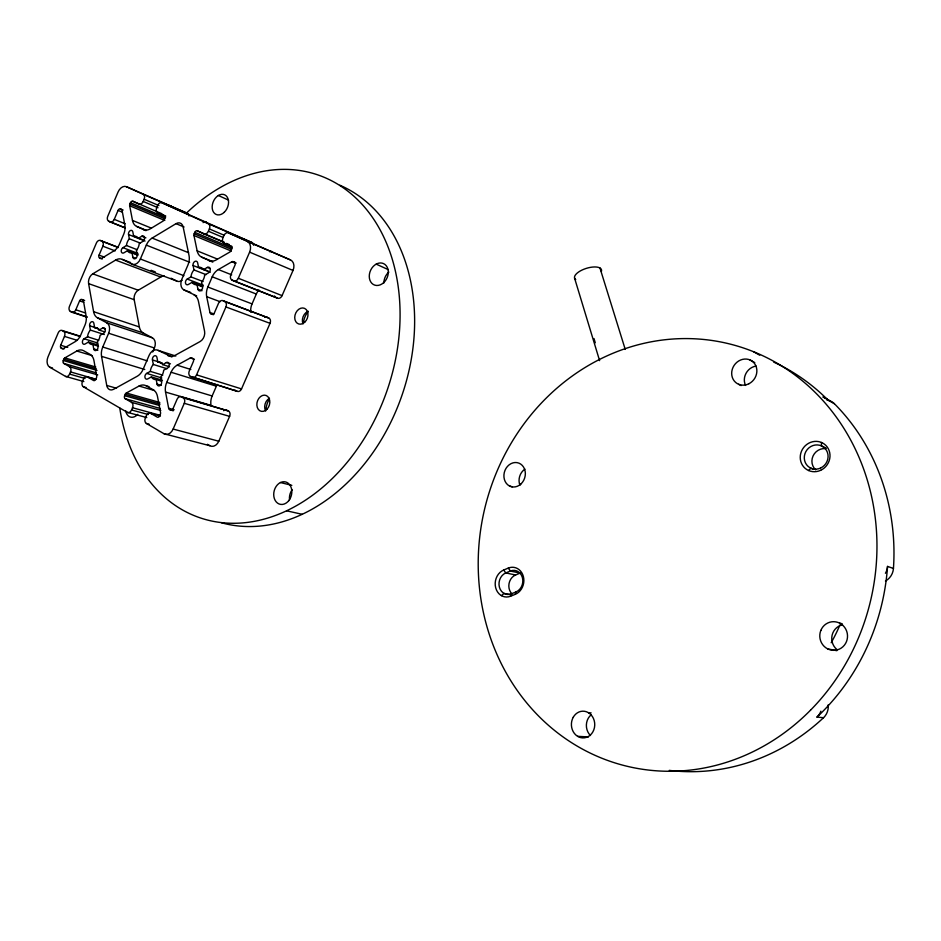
<?xml version="1.0" encoding="UTF-8"?>
<svg xmlns="http://www.w3.org/2000/svg" width="941" height="941" viewBox="0 0 941 941"><rect width="100%" height="100%" fill="white"/><g stroke="black" fill="none" stroke-linecap="round" stroke-linejoin="round"><path stroke-width="1.41" d="M821.54 442.482L821.317 445.822L826.292 448.257M515.256 594.324L515.962 591.96A11.186 9.586 -79.9 0 0 522.431 577.692A11.186 9.586 -79.9 0 0 510.387 571.022L508.281 568.105L503.682 570.023A13.974 11.951 -80 0 0 495.695 587.819A13.974 11.951 -80 0 0 510.634 596.206L515.256 594.324A13.997 11.998 -79.9 0 0 523.361 576.457A13.997 11.998 -79.9 0 0 508.281 568.105M510.634 596.206L511.339 593.842L515.962 591.96M118.272 247.365L100.487 240.508A4.07 2.776 -69.8 0 0 96.405 243.013L69.469 306.366A4.046 2.764 -71.6 0 0 70.34 311.389L71.763 312.165A4.058 2.764 -71.6 0 0 75.798 309.777L79.585 300.885A2.294 1.564 -71.4 0 1 81.867 299.52L82.761 300.003A2.294 1.576 -71.4 0 1 83.49 301.144L86.113 316.07A12.28 8.41 -71.9 0 1 84.913 325.257L80.808 334.902A12.28 8.398 -72.2 0 1 75.221 341.654L63.306 348.558A2.294 1.564 -72.7 0 1 62.071 348.629L61.189 348.123A2.294 1.564 -72.7 0 1 60.706 345.253L64.47 336.396A4.046 2.752 -72.4 0 0 63.612 331.326L62.2 330.538A4.046 2.752 -72.4 0 0 58.201 332.891L47.991 356.91A8.163 5.552 -73.1 0 0 49.685 367.166L65.517 376.388L83.843 381.575M188.976 215.959A3.987 2.823 -68 0 0 187.53 213.395L126.447 186.706A8.234 5.634 -68.3 0 0 118.107 191.94L107.768 216.277A4.07 2.776 -69 0 0 108.686 221.206L110.156 221.911A4.07 2.788 -69 0 0 114.261 219.359L118.084 210.396A2.305 1.576 -68.8 0 1 120.413 208.949L121.33 209.373A2.305 1.576 -68.8 0 1 122.083 210.466L124.871 225.111A12.339 8.469 -69.3 0 1 123.694 234.25L119.554 243.978A12.327 8.469 -69.6 0 1 113.873 250.918L101.734 258.281A2.305 1.576 -70.1 0 1 100.464 258.399L99.558 257.952A2.305 1.576 -70.1 0 1 99.052 255.129L102.851 246.201A4.07 2.776 -69.8 0 0 101.934 241.225L100.487 240.508M97.746 374.918L69.622 366.755L63.753 363.379A2.305 1.576 -73 0 1 63.27 360.485L63.847 359.144A2.305 1.576 -73 0 1 64.882 357.886L76.833 351.017A12.374 8.528 -73 0 1 83.549 350.687L90.007 354.31A12.421 8.598 -73 0 1 93.971 360.662L96.676 376.059A2.341 1.635 -73.3 0 1 96.453 377.811L95.864 379.176A2.341 1.635 -73.3 0 1 93.524 380.493L87.478 377.023A4.129 2.87 -73.4 0 0 83.361 379.341L82.42 381.528A4.129 2.87 -73.5 0 0 83.326 386.751L127.223 412.311L146.784 417.581M145.984 230.651L136.574 226.381A12.468 8.634 -68.6 0 1 132.493 220.429L129.67 205.761A2.317 1.6 -68.5 0 1 129.882 204.056L130.47 202.691A2.317 1.6 -68.4 0 1 132.822 201.233L161.899 213.748M65.517 376.388A4.082 2.811 -73.3 0 0 69.575 374.083L70.504 371.918A4.093 2.811 -73.3 0 0 69.622 366.755M132.822 201.233L138.986 204.056A4.129 2.847 -68.2 0 0 143.197 201.445L144.138 199.245A4.129 2.847 -68.2 0 0 143.15 194.269L126.447 186.706M175.814 356.051L157.97 350.323A8.575 6.14 -72.3 0 0 149.172 355.228L143.114 369.319A12.727 9.022 -72.6 0 1 137.221 376.259L113.52 389.339A7.763 5.458 -73.3 0 1 106.745 385.457L101.557 356.357A12.551 8.775 -72.5 0 1 102.757 347.029L108.65 333.243A8.328 5.787 -71.9 0 0 106.768 322.822L97.546 317.882A12.398 8.575 -71.3 0 1 93.594 311.683L88.607 283.641A7.563 5.187 -70.7 0 1 92.771 273.843L115.59 260.092A12.421 8.598 -70.3 0 1 122.459 259.469L130.658 262.563M122.459 259.469L131.846 264.115A8.363 5.822 -69.7 0 0 140.374 259.01L146.314 245.119A12.609 8.845 -69.3 0 1 152.124 238.073L176.049 223.652L184.083 227.028M160.782 410.464L131.517 402.336L125.2 398.713A2.388 1.694 -73.6 0 1 124.647 395.679L125.247 394.291A2.388 1.694 -73.6 0 1 126.341 393.009L139.045 386.045A12.833 9.175 -73.5 0 1 146.22 385.834L148.996 386.633M212.807 262.139L201.586 257.116A12.939 9.292 -68.5 0 1 197.151 250.847L193.964 235.521A2.4 1.717 -68.4 0 1 194.187 233.744L194.787 232.333A2.4 1.717 -68.3 0 1 197.292 230.839L223.958 242.06M152.689 351.981L154.406 347.982A8.057 5.74 -72 0 0 152.454 337.854L143.303 332.985L97.546 317.882M127.223 412.311A4.235 3.011 -73.9 0 0 131.54 409.982L132.505 407.735A4.235 3.011 -73.9 0 0 131.517 402.336M197.292 230.839L203.915 233.886A4.282 3.058 -68.1 0 0 208.396 231.227L209.373 228.945A4.282 3.058 -68 0 0 208.279 223.746L161.934 202.774A4.164 2.905 -68.1 0 0 157.653 205.397L156.712 207.62A4.164 2.905 -68.2 0 0 157.712 212.666L164.04 215.571A2.364 1.659 -68.4 0 1 164.616 218.43L164.028 219.818A2.364 1.647 -68.4 0 1 162.934 221.147L150.301 228.816A12.515 8.704 -68.6 0 1 143.279 229.545M173.226 410.829L169.474 409.488A2.435 1.776 -73.6 0 1 168.651 408.218L165.545 392.079A13.021 9.445 -73 0 1 166.733 382.364L171.086 372.248A13.021 9.457 -72.6 0 1 177.143 365.179L190.353 357.945A2.447 1.776 -72 0 1 191.752 357.886L192.764 358.427A2.447 1.776 -72 0 1 193.387 361.509L189.294 370.966A4.34 3.164 -72.4 0 0 190.388 376.435L237.085 391.244A4.199 3.141 -72.4 0 0 241.531 388.904L270.032 323.339A4.211 3.152 -69.9 0 0 268.867 318.082L223.111 300.708A4.352 3.188 -70 0 0 218.524 303.296L214.419 312.8A2.447 1.788 -70.3 0 1 211.843 314.247L210.808 313.729A2.447 1.788 -70.3 0 1 209.961 312.506L206.679 296.674A13.08 9.528 -69.7 0 1 207.832 287.017L212.219 276.807A13.08 9.528 -69.3 0 1 218.371 269.549L231.851 261.786A2.458 1.788 -68.7 0 1 233.286 261.669L235.932 262.751M160.441 416.04L150.713 413.37A4.282 3.082 -74.1 0 0 146.326 415.722L145.349 417.98A4.282 3.082 -74.2 0 0 146.373 423.45L164.11 433.789A8.728 6.34 -74.2 0 0 173.132 429.061L184.271 403.313A4.34 3.164 -73.4 0 0 183.177 397.784L181.554 396.89A4.34 3.152 -73.4 0 0 177.061 399.29L172.991 408.712A2.447 1.776 -73.7 0 1 170.474 410.053M192.023 377.329A4.34 3.176 -72.4 0 0 196.563 374.871L225.922 306.942A4.364 3.188 -70 0 0 224.77 301.532L223.111 300.708M233.286 261.669L234.333 262.151A2.458 1.8 -68.7 0 1 234.979 265.174L230.863 274.713A4.364 3.188 -69 0 0 232.015 280.089L233.697 280.889A4.364 3.199 -69 0 0 238.32 278.254L249.612 252.153A8.81 6.434 -68.1 0 0 247.224 241.378L228.487 232.898A4.329 3.129 -68 0 0 223.923 235.568L222.935 237.873A4.329 3.129 -68.1 0 0 224.064 243.143L230.886 246.271A2.447 1.776 -68.3 0 1 231.533 249.271L230.91 250.706A2.447 1.776 -68.3 0 1 229.757 252.082L216.312 259.869A12.986 9.363 -68.5 0 1 208.796 260.528M165.545 392.079L211.055 405.371A12.574 9.339 -73.1 0 1 212.148 395.961L216.383 386.198A12.586 9.351 -72.7 0 1 217.265 384.457M250.824 312.365A12.633 9.422 -69.6 0 1 252.059 303.896L256.328 294.039A12.645 9.422 -69.2 0 1 258.881 289.934M164.11 433.789L209.925 445.74A8.434 6.269 -74.4 0 0 218.806 441.223L229.604 416.357A4.187 3.129 -73.5 0 0 228.498 411.005L181.554 396.89M233.697 280.889L277.524 298.156A4.223 3.164 -68.9 0 0 282.065 295.639L293.016 270.455A8.504 6.364 -67.9 0 0 290.604 259.998L228.487 232.898M808.566 470.524L810.966 468.218L813.483 469.347M501.471 595.665L504.023 593.418L511.034 594.759M138.339 254.905L127.447 250.706L123.918 252.823A2.988 2.07 -69.7 0 1 121.283 251.541A2.988 2.07 -69.7 0 1 122.942 247.659L126.459 245.519A8.74 6.058 -69.4 0 1 129.34 238.779L128.529 234.544A2.988 2.07 -69.2 0 1 130.187 230.663A2.988 2.07 -69.2 0 1 132.834 231.921L133.646 236.156A8.74 6.058 -69.4 0 1 138.256 238.367L141.82 236.215L145.89 237.838M143.303 332.985A11.998 8.516 -71.3 0 1 139.35 326.95L134.198 299.697A7.316 5.152 -70.7 0 1 138.256 290.216L160.735 277.054A12.021 8.54 -70.2 0 1 164.24 275.889M98.229 345.088L88.466 342.054L85.008 344.041A2.976 2.047 -72.4 0 1 82.455 342.618A2.976 2.047 -72.4 0 1 84.09 338.772L87.537 336.772A8.692 6.011 -72.2 0 1 90.395 330.079L89.63 325.774A2.976 2.058 -71.9 0 1 91.277 321.916A2.976 2.058 -71.9 0 1 93.853 323.316L94.618 327.633A8.692 6.011 -72.2 0 1 99.111 330.068L104.674 331.867M99.111 330.068L102.604 328.056L105.38 328.95M202.844 286.417L192.082 282.324L188.329 284.488A3.105 2.223 -69.8 0 1 185.506 283.1A3.105 2.223 -69.8 0 1 187.235 279.077L190.976 276.913A9.057 6.528 -69.5 0 1 193.975 269.926L193.07 265.503A3.105 2.223 -69.2 0 1 194.799 261.48A3.105 2.223 -69.2 0 1 197.645 262.833L198.563 267.268A9.057 6.528 -69.5 0 1 203.527 269.644L207.314 267.444L209.996 268.514M162.44 380.223L151.383 376.918L147.713 378.929A3.082 2.2 -72.9 0 1 144.961 377.4A3.082 2.2 -72.9 0 1 146.678 373.412L150.337 371.389A9.022 6.469 -72.6 0 1 153.312 364.473L152.454 359.956A3.094 2.211 -72.3 0 1 154.171 355.969A3.094 2.211 -72.3 0 1 156.947 357.462L157.806 361.979A9.022 6.469 -72.6 0 1 162.64 364.614L169.521 366.755M162.64 364.614L166.357 362.567L170.474 363.861M512.116 594.03A11.057 9.504 -80.2 0 1 509.034 583.62A11.057 9.504 -80.2 0 1 515.574 574.998L520.138 573.116A11.08 9.539 -80.1 0 1 520.808 572.869M577.621 736.332L588.478 736.932M588.431 712.69L591.124 712.913M885.446 581.056A15.421 15.232 -67.1 0 0 893.444 568.47L887.539 566.411A213.807 196.246 -77 0 1 817 717.077L823.528 717.724A15.621 14.75 74.1 0 0 828.209 704.809M827.586 648.843L836.831 650.69M515.574 574.998L505.788 572.928L503.682 570.023M520.138 573.116L510.387 571.022L505.788 572.928A11.163 9.551 -80 0 0 499.4 587.149A11.163 9.551 -80 0 0 511.339 593.842M286.57 510.798L302.237 514.315M839.607 623.118L842.195 623.742M280.465 482.545L291.828 485.344M173.132 429.061L218.806 441.223M146.373 423.45L149.16 424.191M131.54 409.982L148.278 414.534M132.505 407.735L160.393 415.369M83.326 386.751L86.137 387.539M125.2 398.713L160.088 408.441M124.647 395.679L159.523 405.477M168.651 408.218L174.179 409.77M169.474 409.488L172.238 410.264M125.247 394.291L160.111 404.124M126.341 393.009L159.794 402.477M49.685 367.166L52.508 367.978M69.575 374.083L85.055 378.505M106.745 385.457L116.531 388.245M184.271 403.313L229.604 416.357M70.504 371.918L95.829 379.176M87.478 377.023L95.9 379.435M183.177 397.784L228.498 411.005M63.753 363.379L96.111 372.812M139.045 386.045L154.3 390.491M63.27 360.485L97.017 370.389M64.882 357.886L95.794 367.025M63.847 359.144L96.182 368.66M151.383 376.918A9.022 6.469 -72.6 0 0 156.206 379.576L157.065 384.128L161.217 385.363M509.528 486.003L512.28 486.815M166.733 382.364L212.148 395.961M156.206 379.576L161.723 381.234M76.833 351.017L92.23 355.674M146.678 373.412L161.876 378M61.189 348.123L64 348.97M101.557 356.357L144.761 369.495M150.337 371.389L162.758 375.165M60.706 345.253L67.728 347.382M171.086 372.248L216.383 386.198M88.466 342.054A8.692 6.011 -72.2 0 0 92.947 344.524L93.712 348.888L97.899 350.17M153.312 364.473L167.098 368.731M190.388 376.435L237.085 391.244M102.757 347.029L147.278 360.874M92.947 344.524L98.523 346.264M64.47 336.396L77.08 340.301M62.2 330.538L80.397 336.243M63.612 331.326L80.408 336.584M152.454 359.956L162.099 362.967M84.09 338.772L98.04 343.136M157.806 361.979L161.934 363.273M196.563 374.871L241.531 388.904M87.537 336.772L98.687 340.277M177.143 365.179L190.823 369.484M90.395 330.079L104.31 334.537M157.97 350.323L171.956 356.945M94.618 327.633L98.793 328.974M108.65 333.243L154.406 347.982M190.353 357.945L194.434 359.262M89.63 325.774L97.982 328.468M71.763 312.165L87.09 317.199M106.768 322.822L152.454 337.854M70.34 311.389L87.054 316.882M75.798 309.777L85.537 313M93.594 311.683L139.35 326.95M81.867 299.52L84.643 300.461M79.585 300.885L83.749 302.296M88.607 283.641L134.198 299.697M92.771 273.843L138.256 290.216M209.961 312.506L213.995 313.965M210.808 313.729L213.501 314.706M99.558 257.952L102.31 258.975M176.049 223.652A7.822 5.528 -68.5 0 1 183.154 226.934L189.047 255.611A12.798 9.104 -69.3 0 1 187.894 265.115L181.789 279.324A8.61 6.175 -69.8 0 0 183.942 289.934L190.694 292.451M183.942 289.934L196.681 295.921M225.922 306.942L270.032 323.339M99.052 255.129L104.533 257.187M206.679 296.674L220.1 301.696M192.082 282.324A9.057 6.528 -69.5 0 0 197.022 284.747L197.951 289.205L201.986 290.734M115.59 260.092L160.735 277.054M224.77 301.532L268.867 318.082M151.148 270.302L155.241 271.855M131.846 264.115L176.849 281.088A8.093 5.775 -69.6 0 0 182.119 280.289M197.022 284.747L202.409 286.782M127.447 250.706A8.74 6.058 -69.4 0 0 132.034 252.953L132.857 257.222L135.575 258.257M102.851 246.201L115.167 250.906M187.235 279.077L203.397 285.241M207.832 287.017L252.059 303.896M190.976 276.913L203.08 281.559M140.374 259.01L183.883 275.689M122.942 247.659L137.939 253.447M101.934 241.225L118.354 247.554M132.034 252.953L137.48 255.046M193.975 269.926L206.055 274.643M126.459 245.519L137.351 249.765M212.219 276.807L256.328 294.039M232.015 280.089L277.524 298.156M198.563 267.268L207.937 270.961M193.07 265.503L210.219 272.278M146.314 245.119L189.659 262.245M129.34 238.779L140.209 243.072M218.371 269.549L231.698 274.854M133.646 236.156L143.15 239.943M128.529 234.544L145.043 241.061M238.32 278.254L282.065 295.639M152.124 238.073L188.612 252.729M108.686 221.206L125.035 227.769M110.156 221.911L125.129 227.91M201.586 257.116L212.29 261.422M197.151 250.847L217.218 258.987M136.574 226.381L146.055 230.227M114.261 219.359L125.141 223.758M132.493 220.429L151.454 228.181M231.851 261.786L235.826 263.409M118.084 210.396L122.154 212.066M120.413 208.949L123.13 210.066M193.964 235.521L231.357 251.082M194.787 232.333L232.145 247.989M129.67 205.761L164.816 220.465M194.187 233.744L231.557 249.353M249.612 252.153L293.016 270.455M130.47 202.691L165.592 217.477M203.915 233.886L223.876 242.284M226.546 243.401L229.204 244.531M224.064 243.143L232.015 246.483M129.882 204.056L165.016 218.806M157.712 212.666L165.781 216.065M208.396 231.227L223.005 237.426M209.373 228.945L223.982 235.168M143.197 201.445L158.006 207.749M247.224 241.378L290.604 259.998M144.138 199.245L158.935 205.573M143.15 194.269L187.53 213.395M161.934 202.774L252.07 242.578A4.14 3.035 -67.9 0 1 253.635 245.272M208.279 223.746L252.07 242.578M218.359 195.493L228.545 200.127M376.188 264.115L388.115 269.573M171.027 278.218L176.849 281.088M738.638 384.281L741.155 385.575M749.812 359.85L754.788 362.614M822.81 396.996A15.15 14.08 -50.5 0 1 828.198 400.278L834.408 403.748A211.948 195.105 -77.2 0 1 893.444 568.47M823.857 397.373L830.08 400.866M146.22 385.834L153.171 389.727A12.892 9.245 -73.6 0 1 157.476 396.432L160.535 412.534A2.435 1.753 -73.9 0 1 160.311 414.369L159.711 415.781A2.435 1.753 -74 0 1 157.206 417.11L150.713 413.37M753.541 351.699L759.728 355.216M207.42 444.305L209.925 445.74M599.946 267.973L625.236 349.393M594.006 338.584L595.277 342.771M574.563 278.101L599.605 360.662M339.83 185.224A179.072 135.034 -70.8 0 1 401.466 396.761A179.072 135.034 -70.8 0 1 221.347 522.726M383.904 282.935A11.492 9.01 -66.3 0 1 388.856 272.09M289.51 499.777A11.374 8.845 -76.1 0 1 292.145 489.755M186.765 212.807A181.295 135.633 -70.9 0 1 388.068 247.024A181.295 135.633 -70.9 0 1 300.003 503.611A181.295 135.633 -70.9 0 1 119.766 408.029M137.727 414.358A10.598 7.552 -73.9 0 1 125.682 410.664M303.508 322.398A16.491 12.633 -69.2 0 1 308.33 311.342M303.061 323.869A8.304 6.328 -69.2 0 1 307.919 311.4M266.021 409.641A16.42 12.539 -72.8 0 1 269.15 399.525M265.656 411.005A8.257 6.281 -72.8 0 1 269.514 398.255M203.103 222.641A4.035 2.882 -68 0 1 206.173 221.817M168.427 205.62A7.975 5.587 -68.2 0 1 170.944 205.891M223.664 410.723A4.187 3.117 -73.5 0 1 226.887 410.123M235.462 390.386A4.187 3.129 -72.4 0 1 235.074 390.115M264.844 317.364A4.211 3.152 -69.9 0 1 267.22 317.282M275.866 297.368A4.211 3.152 -68.9 0 1 274.549 295.933M269.714 251.776A4.176 3.094 -67.8 0 1 272.067 251.612M102.604 328.056A2.999 2.082 -72 0 1 105.216 329.468A2.999 2.082 -72 0 1 103.557 333.349L100.064 335.361A8.692 6.011 -72.2 0 1 97.194 342.089L97.97 346.453A2.999 2.082 -72.5 0 1 96.311 350.323A2.999 2.082 -72.5 0 1 93.712 348.888M157.065 384.128A3.105 2.235 -73 0 0 159.864 385.681A3.105 2.235 -73 0 0 161.593 381.67L160.711 377.106A9.022 6.469 -72.6 0 0 163.71 370.154L167.439 368.107A3.105 2.235 -72.4 0 0 169.168 364.085A3.105 2.235 -72.4 0 0 166.357 362.567M141.82 236.215A3.011 2.094 -69.2 0 1 144.502 237.497A3.011 2.094 -69.2 0 1 142.832 241.414L139.268 243.566A8.74 6.058 -69.4 0 1 136.374 250.341L137.186 254.623A3.011 2.094 -69.7 0 1 135.516 258.528A3.011 2.094 -69.7 0 1 132.857 257.222M197.951 289.205A3.117 2.258 -69.8 0 0 200.821 290.616A3.117 2.258 -69.8 0 0 202.562 286.57L201.633 282.1A9.057 6.528 -69.5 0 0 204.656 275.078L208.455 272.89A3.129 2.258 -69.2 0 0 210.208 268.832A3.129 2.258 -69.2 0 0 207.314 267.444M167.851 355.627A12.915 9.292 -71.7 0 0 175.191 355.298L200.068 341.571A8.022 5.846 -71.2 0 0 204.562 331.161L198.445 301.355A12.939 9.328 -70.5 0 0 193.987 294.921M823.528 717.724A211.948 195.105 -77.2 0 1 669.263 770.385M773.737 362.109A213.807 196.246 -77 0 1 828.198 400.278M820.858 711.184A15.75 14.868 75.2 0 1 817 717.077M887.539 566.411A15.574 15.338 -67.8 0 1 885.422 573.281M826.868 399.996A15.009 13.997 -49.9 0 1 834.408 403.748M836.937 649.561A14.103 13.68 79.4 0 1 842.513 624.812M745.578 385.434A13.256 12.045 -54.9 0 1 756.058 366.061M519.973 485.297A12.209 10.469 -73 0 1 524.913 469.147M590.466 735.533A13.162 11.563 88.3 0 1 591.219 714.772M815.694 469.806A12.233 11.574 -53.7 0 1 813.071 455.938A12.233 11.574 -53.7 0 1 825.492 448.622M839.948 624.942A165.404 152.595 -77.3 0 1 831.185 642.738M575.751 279.642A14.091 5.799 -17.5 0 1 586.172 268.42A14.091 5.799 -17.5 0 1 601.393 271.443M383.516 282.806A11.645 9.057 -66.4 0 0 383.575 263.609A11.645 9.057 -66.4 0 0 369.26 276.231A11.645 9.057 -66.4 0 0 383.516 282.806M224.229 212.313A10.716 7.681 -67.2 0 0 224.699 194.822A10.716 7.681 -67.2 0 0 212.16 206.726A10.716 7.681 -67.2 0 0 224.229 212.313M288.769 500.659A11.515 8.892 -76 0 0 285.676 481.957A11.515 8.892 -76 0 0 273.89 496.695A11.515 8.892 -76 0 0 288.769 500.659M304.672 322.257A8.351 6.352 -69.2 0 0 304.672 308.413A8.351 6.352 -69.2 0 0 294.721 317.54A8.351 6.352 -69.2 0 0 304.672 322.257M267.032 409.182A8.316 6.305 -72.8 0 0 266.103 395.467A8.316 6.305 -72.8 0 0 256.858 405.242A8.316 6.305 -72.8 0 0 267.032 409.182M810.53 710.173A217.3 198.351 -76.8 0 0 739.838 346.817A217.3 198.351 -76.8 0 0 482.427 607.78A217.3 198.351 -76.8 0 0 810.53 710.173M820.834 630.423A14.338 13.868 82.4 0 0 835.479 650.231A14.338 13.868 82.4 0 0 844.653 627.376A14.338 13.868 82.4 0 0 820.834 630.423M748.883 383.763A13.48 12.174 -55.6 0 0 752.141 361.156A13.48 12.174 -55.6 0 0 731.816 371.366A13.48 12.174 -55.6 0 0 748.883 383.763M520.985 483.921A12.386 10.551 -72.9 0 0 518.938 463.148A12.386 10.551 -72.9 0 0 503.964 477.181A12.386 10.551 -72.9 0 0 520.985 483.921M573.245 717.265A13.374 11.68 88.9 0 0 582.526 737.897A13.374 11.68 88.9 0 0 593.453 718.477A13.374 11.68 88.9 0 0 573.245 717.265M820.623 468.03A12.362 11.657 -54.5 0 0 823.528 447.093A12.362 11.657 -54.5 0 0 804.402 455.997A12.362 11.657 -54.5 0 0 820.623 468.03M820.693 470.288A15.479 14.597 -54.6 0 0 824.304 444.081A15.479 14.597 -54.6 0 0 800.379 455.244A15.479 14.597 -54.6 0 0 820.693 470.288"/></g></svg>
